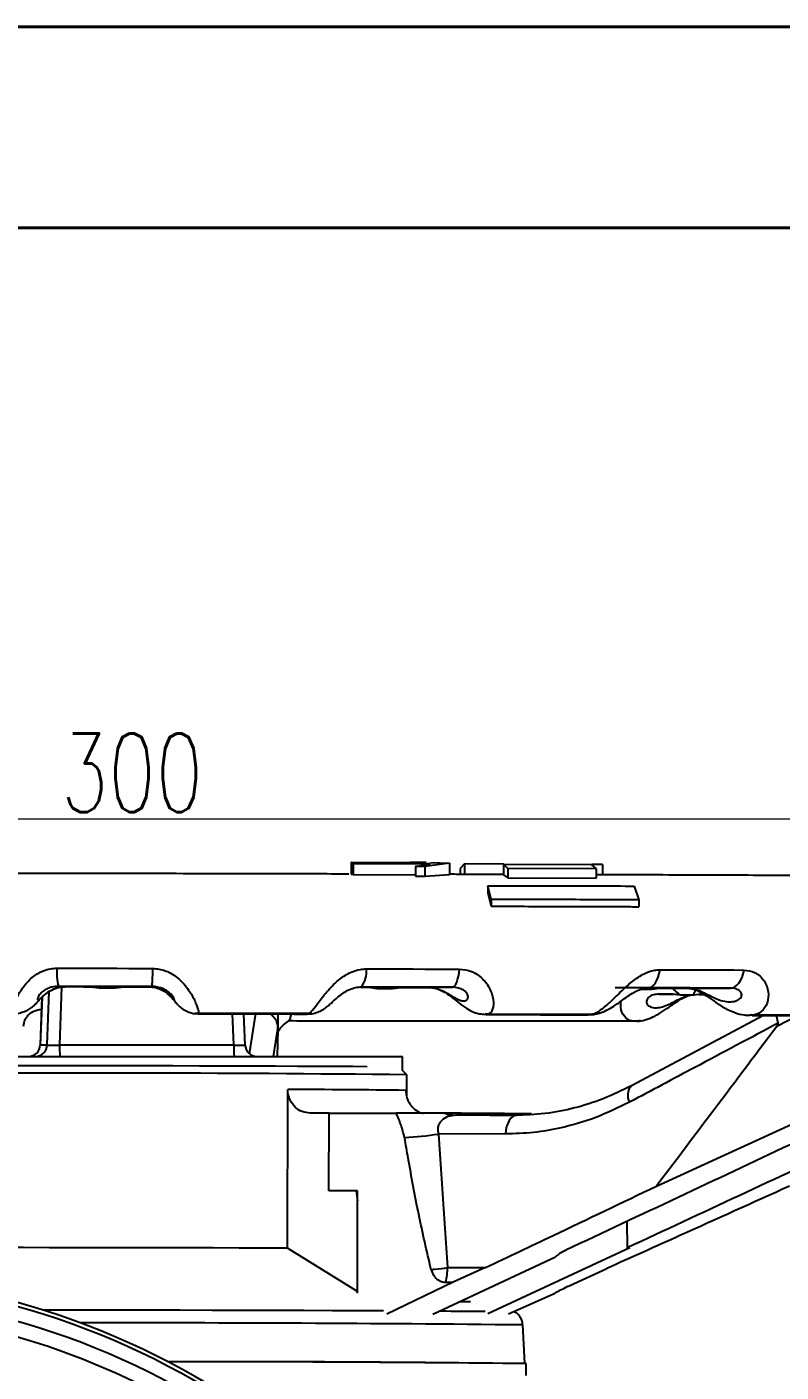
# Model space of a CAD drawing. Header units: millimetres. Extents: x 2271 to 4415, y 823 to 2339.
# Drawn here: x 2924.5 to 3020.3, y 2168.2 to 2339.1 of the extents above; entities that cross this region are included whole.
import ezdxf

# ---------------------------------------------------------------- set-up
doc = ezdxf.new("R2010")
doc.units = ezdxf.units.MM
for name, color, linetype, lineweight in [('AM_BOR', 7, 'Continuous', 50), ('标注', 3, 'Continuous', 13), ('粗实线', 7, 'Continuous', 40)]:
    doc.layers.add(name, color=color, linetype=linetype, lineweight=lineweight)
doc.styles.add('SLDTEXTSTYLE1', font='txt.shx', dxfattribs={"width": 0.7, "bigfont": 'gbcbig.shx'})
doc.dimstyles.new('SLDDIMSTYLE12$0', dxfattribs={"dimtxt": 12, "dimasz": 10, "dimexe": 0, "dimexo": 0.0625, "dimgap": 0.875, "dimtad": 1, "dimdec": 1, "dimlfac": 1.8, "dimrnd": 1e-09, "dimzin": 12, "dimdsep": 46, "dimtxsty": 'SLDTEXTSTYLE1', "dimcen": 0.09, "dimdle": 8.16, "dimclrd": 3, "dimclre": 3, "dimadec": 0, "dimazin": 3, "dimtfac": 1, "dimtdec": 1, "dimtofl": 0, "dimtmove": 0, "dimatfit": 3, "dimfxl": 0, "dimfrac": 2, "dimtolj": 1, "dimlwd": 5, "dimlwe": 5, "dimarcsym": 0})

# ---------------------------------------------------------------- blocks, each defined once
blk = doc.blocks.new('rA3')
at = {"layer": '粗实线'}
for p, q in [((753.384, 421.26), (333.384, 421.26)), ((748.384, 416.26), (358.384, 416.26))]:
    blk.add_line(p, q, dxfattribs=at)
blk = doc.blocks.new('*D176')
at = {"layer": 'Defpoints', "color": 0, "transparency": 16777216}
for p in [(3089.39, 2238.49), (2786.32, 2221.03), (3089.39, 2221.03)]:
    blk.add_point(p, dxfattribs=at)
at = {"layer": '标注', "color": 3, "lineweight": 5, "transparency": 16777216}
blk.add_line((2786.32, 2221.1), (2786.32, 2238.49), dxfattribs=at)
at = {"layer": '标注', "color": 3, "linetype": 'Continuous', "lineweight": 5, "transparency": 16777216}
for p, q in [((2796.32, 2238.49), (3079.39, 2238.49)), ((3089.39, 2221.1), (3089.39, 2238.49))]:
    blk.add_line(p, q, dxfattribs=at)
at = {"layer": '标注', "color": 3, "transparency": 16777216}
for points in [[(2796.32, 2240.15), (2796.32, 2236.82), (2786.32, 2238.49)], [(3079.39, 2240.15), (3079.39, 2236.82), (3089.39, 2238.49)]]:
    blk.add_solid(points, dxfattribs=at)
at = {"layer": '标注', "color": 0, "transparency": 16777216, "insert": (2937.85, 2244.36), "char_height": 10, "attachment_point": 5, "style": 'SLDTEXTSTYLE1'}
blk.add_mtext('\\A1;300', dxfattribs=at)
blk = doc.blocks.new('*D177')
at = {"layer": 'Defpoints', "color": 0, "transparency": 16777216}
for p in [(3088.82, 2230.96), (3000.4, 1993.75), (3100.82, 1993.75)]:
    blk.add_point(p, dxfattribs=at)
at = {"layer": '标注', "color": 3, "lineweight": 5, "transparency": 16777216}
blk.add_line((3088.88, 2230.96), (3100.82, 2230.96), dxfattribs=at)
at = {"layer": '标注', "color": 3, "linetype": 'Continuous', "lineweight": 5, "transparency": 16777216}
for p, q in [((3100.82, 2220.96), (3100.82, 2003.75)), ((3000.47, 1993.75), (3100.82, 1993.75))]:
    blk.add_line(p, q, dxfattribs=at)
at = {"layer": '标注', "color": 3, "transparency": 16777216}
for points in [[(3099.15, 2220.96), (3102.48, 2220.96), (3100.82, 2230.96)], [(3099.15, 2003.75), (3102.48, 2003.75), (3100.82, 1993.75)]]:
    blk.add_solid(points, dxfattribs=at)
at = {"layer": '标注', "color": 0, "transparency": 16777216, "insert": (3094.94, 2112.35), "char_height": 10, "attachment_point": 5, "rotation": 90, "style": 'SLDTEXTSTYLE1'}
blk.add_mtext('\\A1;235', dxfattribs=at)

msp = doc.modelspace()

# ---------------------------------------------------------------- linework, layer by layer
at = {"color": 7, "linetype": 'Continuous', "lineweight": 25}
for p, q in [((2965.709, 2232.987), (2965.706, 2231.481)), ((2965.709, 2232.987), (2975.243, 2232.963)), ((2965.951, 2232.79), (2965.709, 2232.987)), ((2965.951, 2232.79), (2965.949, 2231.427)), ((2975.757, 2232.767), (2965.951, 2232.79)), ((2975.234, 2232.965), (2973.228, 2233.013)), ((2973.228, 2233.013), (2974.385, 2233.01)), ((2973.879, 2232.454), (2973.877, 2231.204)), ((2973.879, 2232.454), (2975.757, 2232.767)), ((2975.06, 2232.452), (2973.879, 2232.454)), ((2975.06, 2232.452), (2975.058, 2231.201)), ((2978.175, 2232.87), (2975.06, 2232.452)), ((2975.243, 2232.963), (2975.234, 2232.965)), ((2975.81, 2232.957), (2978.175, 2232.87)), ((2978.175, 2232.87), (2978.173, 2231.44)), ((2980.111, 2232.771), (2979.539, 2232.21)), ((2980.111, 2232.771), (2980.109, 2231.445)), ((2985.063, 2232.754), (2980.111, 2232.771)), ((2985.049, 2232.728), (2985.047, 2231.366)), ((2985.619, 2232.183), (2985.049, 2232.728)), ((2985.049, 2232.728), (2996.193, 2232.697)), ((2996.193, 2232.697), (2996.826, 2232.156)), ((2997.638, 2232.71), (2996.276, 2232.715)), ((2997.638, 2232.71), (2997.636, 2231.391)), ((2965.706, 2231.481), (2965.949, 2231.427)), ((2965.949, 2231.427), (2973.877, 2231.406)), ((2973.877, 2231.204), (2975.058, 2231.201)), ((2975.058, 2231.201), (2978.173, 2231.44)), ((2979.539, 2232.21), (2979.537, 2231.447)), ((2985.047, 2231.366), (2985.617, 2230.987)), ((2985.619, 2232.183), (2985.617, 2230.987)), ((2985.617, 2230.987), (2996.824, 2230.952)), ((2996.826, 2232.156), (2985.619, 2232.183)), ((2996.826, 2232.156), (2996.824, 2230.952)), ((2983.06, 2229.992), (2983.058, 2229.067)), ((2983.058, 2229.067), (2983.498, 2227.396)), ((2983.5, 2228.237), (2983.06, 2229.992)), ((3001.648, 2229.964), (3002.247, 2228.226)), ((2983.5, 2228.237), (2983.498, 2227.396)), ((3002.247, 2228.226), (3002.245, 2227.337)), ((2928.502, 2217.217), (2929.381, 2217.184)), ((2928.891, 2217.137), (2928.644, 2209.763)), ((2932.601, 2217.172), (2933.703, 2217.038)), ((2933.703, 2217.038), (2935.753, 2217.034)), ((2935.753, 2217.034), (2936.856, 2217.164)), ((2939.992, 2217.164), (2940.419, 2217.195)), ((2966.904, 2217.099), (2967.896, 2217.095)), ((2967.896, 2217.095), (2968.971, 2216.96)), ((2968.971, 2216.96), (2970.962, 2216.954)), ((2970.962, 2216.954), (2972.036, 2217.084)), ((2975.557, 2217.081), (2978.551, 2217.105)), ((3003.451, 2217.028), (2999.24, 2217.008)), ((3003.912, 2216.851), (3004.882, 2216.981)), ((3008.549, 2216.974), (3013.906, 2216.991)), ((2926.42, 2215.83), (2926.2, 2209.761)), ((2926.421, 2215.831), (2926.201, 2209.763)), ((2927.086, 2209.763), (2927.313, 2216.542)), ((3002.506, 2216.856), (3003.912, 2216.851)), ((3004.773, 2216.23), (3006.686, 2216.215)), ((3007.48, 2216.104), (3006.529, 2216.237)), ((3009.229, 2216.104), (3007.48, 2216.104)), ((3010.174, 2216.237), (3009.229, 2216.104)), ((3009.877, 2216.194), (3010.564, 2216.194)), ((2945.904, 2213.807), (2946.318, 2213.777)), ((2946.318, 2213.785), (2945.904, 2213.807)), ((2946.318, 2213.777), (2946.272, 2213.769)), ((2960.284, 2213.754), (2946.318, 2213.785)), ((2950.784, 2209.763), (2950.64, 2213.719)), ((2952.223, 2209.761), (2952.08, 2213.716)), ((2952.799, 2208.652), (2953.574, 2213.769)), ((2956.394, 2213.706), (2956.374, 2211.691)), ((2960.107, 2213.738), (2960.268, 2213.745)), ((2960.268, 2213.745), (2960.693, 2213.774)), ((2960.693, 2213.774), (2960.284, 2213.754)), ((2982.73, 2213.716), (2983.124, 2213.683)), ((2983.147, 2213.692), (2982.73, 2213.716)), ((2983.124, 2213.683), (2982.839, 2213.677)), ((2983.124, 2213.683), (2996.197, 2213.641)), ((2996.237, 2213.65), (2983.147, 2213.692)), ((2995.817, 2213.636), (2996.197, 2213.641)), ((2996.197, 2213.641), (2996.628, 2213.673)), ((2996.628, 2213.673), (2996.237, 2213.65)), ((3018.085, 2213.516), (3001.297, 2204.584)), ((3016.817, 2213.563), (3016.331, 2213.56)), ((3016.462, 2213.601), (3016.817, 2213.563)), ((3016.867, 2213.573), (3016.462, 2213.601)), ((3022.494, 2213.507), (3019.772, 2212.12)), ((2956.366, 2212.109), (2955.8, 2208.315)), ((3001.864, 2212.781), (3002.454, 2212.848)), ((2956.374, 2211.691), (2956.3, 2208.315)), ((3004.495, 2191.843), (3045.809, 2210.771)), ((2926.201, 2209.763), (2927.086, 2209.763)), ((2928.644, 2209.763), (2950.784, 2209.763)), ((2906.211, 2208.315), (2940.533, 2208.315)), ((2940.533, 2208.315), (2972.211, 2208.315)), ((2972.211, 2206.528), (2972.211, 2208.315)), ((2972.754, 2205.984), (2972.204, 2206.535)), ((2972.749, 2203.252), (2972.754, 2205.984)), ((2957.6, 2183.938), (2957.638, 2204.103)), ((2962.888, 2201.102), (2960.484, 2201.102)), ((2962.869, 2191.221), (2962.888, 2201.103)), ((2962.888, 2201.103), (2971.422, 2201.105)), ((2978.484, 2200.816), (2978.375, 2200.904)), ((2978.967, 2200.86), (2978.489, 2200.771)), ((2983.336, 2200.862), (2978.957, 2200.86)), ((2983.349, 2200.862), (2986.792, 2200.863)), ((2985.308, 2198.455), (2976.797, 2198.452)), ((2966.507, 2191.222), (2962.869, 2191.221)), ((2966.346, 2191.22), (2966.505, 2189.971)), ((2966.483, 2178.23), (2966.507, 2191.222)), ((3000.731, 2187.334), (3000.763, 2183.978)), ((2966.483, 2178.435), (2957.6, 2183.938)), ((2976.069, 2175.566), (2991.673, 2182.859)), ((3001.099, 2183.979), (2983.055, 2175.587)), ((3000.763, 2183.978), (3001.099, 2183.979)), ((2977.951, 2181.476), (2982.782, 2181.477)), ((2982.782, 2181.477), (2978.66, 2179.618)), ((2993.373, 2179.166), (2998.184, 2181.367)), ((2978.66, 2179.618), (2970.212, 2175.559)), ((2977.725, 2179.612), (2978.66, 2179.618)), ((2985.677, 2175.606), (2991.386, 2178.143)), ((2986.508, 2175.82), (2986.356, 2175.908)), ((2987.75, 2169.288), (2987.503, 2174.19)), ((2987.928, 2167.78), (2987.931, 2169.274))]:
    msp.add_line(p, q, dxfattribs=at)
at = {"color": 7, "linetype": 'Continuous', "lineweight": 25, "flags": 128}
for points in [[(2928.297, 2219.52), (2929.818, 2219.518), (2931.34, 2219.515), (2932.863, 2219.512), (2934.387, 2219.51), (2935.91, 2219.507), (2937.434, 2219.504), (2938.958, 2219.501), (2940.482, 2219.498)], [(2967.631, 2219.438), (2969.124, 2219.434), (2970.613, 2219.43), (2972.099, 2219.426), (2973.581, 2219.423), (2975.06, 2219.419), (2976.535, 2219.415), (2978.006, 2219.411), (2979.473, 2219.407)], [(2978.551, 2217.105), (2978.699, 2217.147), (2978.843, 2217.269), (2978.981, 2217.468), (2979.109, 2217.739), (2979.225, 2218.077), (2979.326, 2218.474), (2979.409, 2218.92), (2979.473, 2219.407)], [(3003.451, 2217.028), (3003.689, 2217.07), (3003.921, 2217.191), (3004.143, 2217.39), (3004.35, 2217.661), (3004.536, 2217.999), (3004.698, 2218.395), (3004.831, 2218.842), (3004.934, 2219.328)], [(3004.934, 2219.328), (3006.295, 2219.323), (3007.65, 2219.318), (3008.998, 2219.313), (3010.338, 2219.309), (3011.671, 2219.304), (3012.997, 2219.299), (3014.315, 2219.294), (3015.625, 2219.289)], [(3013.906, 2216.991), (3014.182, 2217.032), (3014.452, 2217.153), (3014.709, 2217.352), (3014.948, 2217.623), (3015.164, 2217.96), (3015.351, 2218.357), (3015.506, 2218.803), (3015.625, 2219.289)], [(2940.419, 2217.195), (2938.929, 2217.198), (2937.438, 2217.201), (2935.948, 2217.203), (2934.458, 2217.206), (2932.968, 2217.209), (2931.479, 2217.211), (2929.99, 2217.214), (2928.502, 2217.217)], [(2936.856, 2217.164), (2936.324, 2217.165), (2935.792, 2217.166), (2935.26, 2217.167), (2934.728, 2217.168), (2934.196, 2217.169), (2933.665, 2217.17), (2933.133, 2217.171), (2932.601, 2217.172)], [(2978.551, 2217.105), (2977.116, 2217.109), (2975.678, 2217.113), (2974.235, 2217.117), (2972.789, 2217.121), (2971.339, 2217.125), (2969.886, 2217.129), (2968.43, 2217.132), (2966.97, 2217.136)], [(2972.036, 2217.084), (2971.52, 2217.086), (2971.004, 2217.087), (2970.487, 2217.089), (2969.97, 2217.09), (2969.452, 2217.091), (2968.934, 2217.093), (2968.415, 2217.094), (2967.896, 2217.095)], [(3004.882, 2216.981), (3004.418, 2216.982), (3003.953, 2216.984), (3003.487, 2216.986), (3003.034, 2216.987)], [(3013.906, 2216.991), (3012.625, 2216.995), (3011.336, 2217), (3010.04, 2217.005), (3008.736, 2217.01), (3007.425, 2217.014), (3006.107, 2217.019), (3004.783, 2217.024), (3003.451, 2217.028)], [(2922.621, 2207.173), (2925.824, 2207.172), (2929.154, 2207.169), (2932.576, 2207.165), (2936.054, 2207.159), (2939.55, 2207.153), (2943.027, 2207.145), (2946.449, 2207.136), (2949.779, 2207.127), (2952.982, 2207.116), (2956.025, 2207.105), (2958.874, 2207.094), (2961.5, 2207.081), (2963.874, 2207.069), (2965.973, 2207.056), (2967.734, 2207.044)], [(2986.792, 2200.863), (2986.514, 2200.819), (2986.245, 2200.685), (2985.996, 2200.466), (2985.775, 2200.17), (2985.589, 2199.807), (2985.447, 2199.39), (2985.352, 2198.934), (2985.308, 2198.455)], [(2976.797, 2198.452), (2977.443, 2188.945), (2977.951, 2181.476)], [(2957.6, 2183.938), (2954.61, 2183.95), (2951.449, 2183.96), (2948.149, 2183.971), (2944.744, 2183.98), (2941.269, 2183.988), (2937.758, 2183.995), (2934.247, 2184.001), (2930.772, 2184.006), (2927.367, 2184.01), (2924.068, 2184.012), (2920.907, 2184.013), (2917.916, 2184.013)], [(2969.792, 2175.967), (2966.741, 2175.98), (2963.311, 2175.994), (2959.698, 2176.007), (2955.926, 2176.019), (2952.023, 2176.031), (2948.017, 2176.042), (2943.937, 2176.052), (2939.813, 2176.061), (2935.674, 2176.068), (2931.549, 2176.075), (2927.469, 2176.08), (2926.519, 2176.082)], [(2980.875, 2177.115), (2979.905, 2177.124), (2979.566, 2177.127)]]:
    msp.add_lwpolyline(points, dxfattribs=at)
at = {"color": 7, "linetype": 'Continuous', "lineweight": 25}
msp.add_circle((2896.843, 2081.787), 94.663, dxfattribs=at)
for centre, radius, start, end in [((2936.266, 2219.07), 7.982, 176.76355, 193.42354), ((2912.628, 2219.109), 27.856, 356.06086, 0.80138), ((2964.582, 2219.068), 3.072, 321.03143, 6.91894), ((2924.703, 2209.814), 1.499, 270.02192, 358.02403), ((2925.588, 2209.814), 1.499, 270.02192, 358.02403), ((2937.616, 2209.41), 8.979, 177.74692, 187.00238), ((2959.756, 2209.41), 8.979, 177.74692, 187.00238), ((2953.72, 2209.814), 1.499, 181.97597, 269.97808), ((2929.531, -2194.71), 4400.906, 89.437263, 90.347418), ((2956.765, 1061.931), 1142.172, 89.203715, 89.956193), ((3002.68, 2203.357), 1.849, 138.45613, 207.97474), ((2978.97, 2204.935), 4.075, 250.60969, 269.96181), ((2966.669, -129.402), 2330.519, 89.460601, 89.73084), ((2969.365, 2247.948), 50.051, 273.57015, 278.53937), ((2966.907, 2181.867), 11.051, 348.22878, 357.97233), ((2896.84, 2081.781), 98.358, 9.97103, 80.17554), ((2896.822, 2081.749), 98.897, 9.98805, 80.15852), ((2896.843, 2081.786), 96.56, 9.97103, 80.17554), ((2966.32, 353.746), 1822.214, 89.484548, 89.665459), ((2936.45, -2768.445), 4942.899, 89.408205, 90.060005), ((2947.217, -1195.031), 3364.551, 89.306666, 90.082028), ((2944.944, -1604.041), 3773.558, 89.350019, 90.038598), ((2897.103, 2082.263), 86.736, 352.83814, 187.30792), ((2897.105, 2082.266), 86.27, 352.83813, 187.30793)]:
    msp.add_arc(centre, radius, start, end, dxfattribs=at)
for centre, major_axis, ratio, start_param, end_param in [((2928.587, 2209.815), (1.503, 0.05), 0.0360849, 3.1792312, 4.7488095), ((2950.72, 2209.815), (1.503, -0.055), 0.033278, 4.7560801, 6.3256584)]:
    msp.add_ellipse(centre, major_axis=major_axis, ratio=ratio, start_param=start_param, end_param=end_param, dxfattribs=at)
for points, knots in [([(2934.595, 2231.551), (2933.418, 2231.553), (2930.003, 2231.559), (2924.361, 2231.568), (2917.691, 2231.578), (2911.277, 2231.587), (2907.124, 2231.592), (2905.155, 2231.594)], [0, 0, 0, 0, 0.118831, 0.3446699, 0.5705243, 0.7963793, 1, 1, 1, 1]), ([(2965.409, 2231.484), (2963.939, 2231.488), (2960.272, 2231.497), (2954.346, 2231.511), (2947.658, 2231.525), (2941.068, 2231.539), (2936.712, 2231.547), (2934.595, 2231.551)], [0, 0, 0, 0, 0.1450701, 0.3617448, 0.5784187, 0.795092, 1, 1, 1, 1]), ([(2985.047, 2231.431), (2983.564, 2231.435), (2981.295, 2231.442), (2978.976, 2231.448), (2978.173, 2231.451)], [0, 0, 0, 0, 0.6536508, 1, 1, 1, 1]), ([(3088.817, 2218.726), (3088.971, 2219.168), (3089.298, 2220.111), (3089.47, 2221.676), (3089.373, 2223.301), (3088.981, 2224.848), (3088.371, 2226.214), (3087.598, 2227.39), (3086.712, 2228.37), (3085.765, 2229.156), (3084.811, 2229.754), (3083.914, 2230.176), (3083.135, 2230.449), (3082.506, 2230.613), (3082.023, 2230.708), (3081.649, 2230.764), (3081.338, 2230.799), (3081.052, 2230.824), (3080.738, 2230.844), (3080.275, 2230.865), (3079.558, 2230.886), (3078.424, 2230.911), (3077.003, 2230.935), (3075.256, 2230.96), (3073.225, 2230.984), (3070.904, 2231.009), (3068.295, 2231.033), (3065.402, 2231.058), (3062.228, 2231.083), (3058.781, 2231.107), (3055.068, 2231.132), (3051.097, 2231.156), (3046.876, 2231.181), (3042.414, 2231.205), (3037.722, 2231.229), (3032.809, 2231.253), (3027.686, 2231.276), (3022.365, 2231.299), (3016.856, 2231.321), (3011.175, 2231.343), (3005.324, 2231.365), (3000.536, 2231.382), (2997.656, 2231.391), (2996.825, 2231.394)], [0, 0, 0, 0, 0.0079196, 0.0168724, 0.0264298, 0.0353607, 0.0437515, 0.0516648, 0.0591206, 0.0661069, 0.072571, 0.0783858, 0.083384, 0.087719, 0.0919955, 0.096824, 0.1029102, 0.111382, 0.1241644, 0.1458179, 0.1859723, 0.2234477, 0.263159, 0.3018342, 0.3401259, 0.3782445, 0.4162719, 0.4542465, 0.4921881, 0.5301082, 0.5680135, 0.6059082, 0.6437954, 0.6816768, 0.7195538, 0.7574275, 0.7952986, 0.8331675, 0.8710346, 0.9089005, 0.9467651, 0.9846289, 1, 1, 1, 1]), ([(2983.06, 2229.992), (2986.213, 2229.987), (2992.532, 2229.977), (2998.605, 2229.969), (3001.648, 2229.964)], [0, 0, 0, 0, 0.4988697, 1, 1, 1, 1]), ([(2983.498, 2227.396), (2986.31, 2227.388), (2991.944, 2227.371), (2998.142, 2227.351), (3001.542, 2227.34), (3002.245, 2227.337)], [0, 0, 0, 0, 0.4414631, 0.8844877, 1, 1, 1, 1]), ([(3002.247, 2228.226), (2999.192, 2228.227), (2993.067, 2228.23), (2986.693, 2228.235), (2983.5, 2228.237)], [0, 0, 0, 0, 0.4988716, 1, 1, 1, 1]), ([(2922.789, 2213.828), (2922.778, 2213.862), (2922.732, 2214.009), (2922.806, 2214.646), (2923.277, 2215.972), (2924.182, 2217.423), (2925.239, 2218.444), (2926.333, 2219.119), (2927.304, 2219.471), (2928.045, 2219.508), (2928.297, 2219.52)], [0, 0, 0, 0, 0.0583818, 0.2513124, 0.4459339, 0.6213853, 0.7572406, 0.8241965, 0.9402186, 1, 1, 1, 1]), ([(2940.482, 2219.498), (2941.028, 2219.44), (2941.774, 2219.361), (2943.069, 2218.773), (2943.877, 2218.14), (2944.834, 2217.103), (2945.61, 2215.93), (2946.163, 2214.604), (2946.317, 2213.966), (2946.318, 2213.819), (2946.318, 2213.785)], [0, 0, 0, 0, 0.1284602, 0.1757059, 0.3417905, 0.3781882, 0.5537653, 0.7485262, 0.941595, 1, 1, 1, 1]), ([(2960.284, 2213.754), (2960.338, 2213.788), (2960.565, 2213.934), (2961.106, 2214.571), (2962.071, 2215.895), (2963.293, 2217.345), (2964.494, 2218.365), (2965.659, 2219.038), (2966.65, 2219.389), (2967.382, 2219.426), (2967.631, 2219.438)], [0, 0, 0, 0, 0.0586686, 0.2515405, 0.4461027, 0.6215007, 0.7573146, 0.82425, 0.9402369, 1, 1, 1, 1]), ([(2979.473, 2219.407), (2979.992, 2219.348), (2980.701, 2219.268), (2981.876, 2218.68), (2982.565, 2218.046), (2983.296, 2217.009), (2983.773, 2215.836), (2983.805, 2214.511), (2983.485, 2213.872), (2983.212, 2213.726), (2983.147, 2213.692)], [0, 0, 0, 0, 0.128291, 0.1754745, 0.3413402, 0.37769, 0.5530357, 0.7475399, 0.9403543, 1, 1, 1, 1]), ([(2996.237, 2213.65), (2996.354, 2213.685), (2996.843, 2213.829), (2997.818, 2214.467), (2999.211, 2215.79), (3000.668, 2217.238), (3001.932, 2218.257), (3003.086, 2218.929), (3004.032, 2219.28), (3004.705, 2219.316), (3004.934, 2219.328)], [0, 0, 0, 0, 0.0604604, 0.2529652, 0.4471572, 0.6222214, 0.7577767, 0.8245847, 0.9403506, 1, 1, 1, 1]), ([(3015.625, 2219.289), (3016.081, 2219.231), (3016.705, 2219.15), (3017.681, 2218.561), (3018.203, 2217.928), (3018.658, 2216.89), (3018.804, 2215.718), (3018.311, 2214.394), (3017.534, 2213.752), (3016.998, 2213.608), (3016.867, 2213.573)], [0, 0, 0, 0, 0.1279255, 0.1749745, 0.3403676, 0.376614, 0.5514599, 0.7454096, 0.9376744, 1, 1, 1, 1]), ([(2928.502, 2217.217), (2928.226, 2217.199), (2927.869, 2217.177), (2927.302, 2217.016), (2926.911, 2216.84), (2926.431, 2216.522), (2926.045, 2216.124), (2925.844, 2215.736), (2925.819, 2215.501), (2925.928, 2215.459), (2926.153, 2215.62), (2926.503, 2215.949), (2927.005, 2216.378), (2927.693, 2216.809), (2928.515, 2217.126), (2929.102, 2217.165), (2929.381, 2217.184)], [0, 0, 0, 0, 0.0591789, 0.0764013, 0.131686, 0.1593115, 0.2338143, 0.3262958, 0.4271986, 0.5353949, 0.6422062, 0.7354347, 0.8101881, 0.8743348, 0.940313, 1, 1, 1, 1]), ([(2927.778, 2216.799), (2927.923, 2216.868), (2928.304, 2217.049), (2928.875, 2217.186), (2929.264, 2217.163), (2929.382, 2217.156)], [0, 0, 0, 0, 0.2997029, 0.7866902, 1, 1, 1, 1]), ([(2929.381, 2217.184), (2929.384, 2217.184), (2929.996, 2217.181), (2930.996, 2217.176), (2932.193, 2217.173), (2932.601, 2217.172)], [0, 0, 0, 0, 0.0030374, 0.6601184, 1, 1, 1, 1]), ([(2936.856, 2217.164), (2937.259, 2217.164), (2938.44, 2217.163), (2939.403, 2217.164), (2939.99, 2217.164), (2939.992, 2217.164)], [0, 0, 0, 0, 0.33982262, 0.99696233, 1, 1, 1, 1]), ([(2939.984, 2217.157), (2940.284, 2217.138), (2940.862, 2217.102), (2941.647, 2216.789), (2942.314, 2216.363), (2942.817, 2215.888), (2943.111, 2215.534), (2943.338, 2215.249), (2943.526, 2215.018), (2943.849, 2214.677), (2944.33, 2214.287), (2945.014, 2213.939), (2945.693, 2213.736), (2946.13, 2213.752), (2946.273, 2213.758)], [0, 0, 0, 0, 0.0930102, 0.1795909, 0.2664312, 0.3784238, 0.5097513, 0.5962326, 0.6642583, 0.7125716, 0.7820943, 0.8634337, 0.955366, 1, 1, 1, 1]), ([(2939.992, 2217.164), (2940.271, 2217.145), (2940.853, 2217.105), (2941.391, 2216.892), (2941.876, 2216.648), (2942.328, 2216.35), (2942.788, 2215.92), (2943.082, 2215.589), (2943.242, 2215.428), (2943.284, 2215.47), (2943.198, 2215.705), (2942.943, 2216.093), (2942.463, 2216.558), (2941.905, 2216.872), (2941.457, 2217.05), (2941.222, 2217.084), (2941.099, 2217.101)], [0, 0, 0, 0, 0.0628094, 0.1313685, 0.1322552, 0.1997573, 0.2784209, 0.3765284, 0.4889334, 0.602799, 0.7089907, 0.8063204, 0.8847292, 0.9463712, 0.9719419, 1, 1, 1, 1]), ([(2941.099, 2217.101), (2940.941, 2217.139), (2940.719, 2217.192), (2940.487, 2217.194), (2940.419, 2217.195)], [0, 0, 0, 0, 0.7074896, 1, 1, 1, 1]), ([(2960.112, 2213.715), (2960.175, 2213.71), (2960.507, 2213.681), (2961.084, 2213.811), (2961.782, 2214.062), (2962.378, 2214.419), (2962.868, 2214.804), (2963.374, 2215.265), (2963.91, 2215.778), (2964.603, 2216.337), (2965.324, 2216.767), (2966.083, 2217.042), (2966.649, 2217.157), (2966.925, 2217.128), (2966.962, 2217.124)], [0, 0, 0, 0, 0.0206795, 0.1103118, 0.1951892, 0.2803203, 0.37057, 0.4691632, 0.6207089, 0.7274947, 0.8178604, 0.8986542, 0.9862916, 1, 1, 1, 1]), ([(2972.036, 2217.084), (2972.457, 2217.084), (2973.694, 2217.081), (2974.84, 2217.081), (2975.554, 2217.081), (2975.557, 2217.081)], [0, 0, 0, 0, 0.33934578, 0.99696013, 1, 1, 1, 1]), ([(2975.557, 2217.081), (2975.83, 2217.061), (2976.4, 2217.021), (2976.965, 2216.807), (2977.503, 2216.563), (2978.04, 2216.264), (2978.717, 2215.834), (2979.314, 2215.502), (2979.836, 2215.34), (2980.259, 2215.38), (2980.535, 2215.614), (2980.593, 2216.003), (2980.346, 2216.465), (2979.911, 2216.786), (2979.391, 2217.006), (2978.958, 2217.097), (2978.616, 2217.104), (2978.551, 2217.105)], [0, 0, 0, 0, 0.0596881, 0.1248402, 0.1256828, 0.1898305, 0.2645849, 0.3578169, 0.4646359, 0.5728428, 0.6737571, 0.7662498, 0.840762, 0.8993405, 0.9236404, 0.9854634, 1, 1, 1, 1]), ([(2975.598, 2217.055), (2975.761, 2217.055), (2976.158, 2217.056), (2976.853, 2216.84), (2977.622, 2216.456), (2978.399, 2215.92), (2979.23, 2215.249), (2980.063, 2214.584), (2980.986, 2214.047), (2981.911, 2213.704), (2982.534, 2213.666), (2982.837, 2213.648)], [0, 0, 0, 0, 0.0619101, 0.1510559, 0.2386864, 0.335999, 0.4660705, 0.6427406, 0.7832141, 0.8948668, 1, 1, 1, 1]), ([(2996.742, 2213.713), (2996.901, 2213.74), (2997.402, 2213.825), (2998.192, 2214.177), (2999.162, 2214.737), (3000.079, 2215.409), (3000.993, 2216.07), (3001.787, 2216.558), (3002.497, 2216.873), (3003.056, 2217.017), (3003.319, 2217.014), (3003.435, 2217.013)], [0, 0, 0, 0, 0.0630071, 0.1992671, 0.3474644, 0.5290836, 0.6527665, 0.7579838, 0.8478288, 0.9324812, 1, 1, 1, 1]), ([(3004.882, 2216.981), (3005.293, 2216.98), (3006.502, 2216.976), (3007.754, 2216.975), (3008.546, 2216.974), (3008.549, 2216.974)], [0, 0, 0, 0, 0.3389039, 0.9969581, 1, 1, 1, 1]), ([(3006.447, 2216.977), (3006.719, 2216.766), (3007.08, 2216.487), (3007.401, 2216.179), (3007.48, 2216.104)], [0, 0, 0, 0, 0.7546319, 1, 1, 1, 1]), ([(3008.549, 2216.974), (3008.798, 2216.954), (3009.317, 2216.913), (3009.871, 2216.699), (3010.424, 2216.455), (3011.01, 2216.155), (3011.857, 2215.724), (3012.717, 2215.391), (3013.566, 2215.227), (3014.341, 2215.267), (3014.96, 2215.5), (3015.326, 2215.888), (3015.331, 2216.35), (3015.046, 2216.671), (3014.639, 2216.891), (3014.271, 2216.982), (3013.965, 2216.989), (3013.906, 2216.991)], [0, 0, 0, 0, 0.0596883, 0.1248406, 0.1256831, 0.189831, 0.2645857, 0.3578179, 0.4646369, 0.5728437, 0.6737578, 0.7662502, 0.8407621, 0.8993405, 0.9236405, 0.9854634, 1, 1, 1, 1]), ([(3008.626, 2216.961), (3008.751, 2216.953), (3009.014, 2216.936), (3009.588, 2216.738), (3010.291, 2216.37), (3011.115, 2215.83), (3012.087, 2215.14), (3013.19, 2214.42), (3014.383, 2213.865), (3015.448, 2213.554), (3016.093, 2213.555), (3016.332, 2213.555)], [0, 0, 0, 0, 0.0742354, 0.1562386, 0.2386719, 0.3331128, 0.4578086, 0.6166816, 0.7785183, 0.917899, 1, 1, 1, 1]), ([(2922.875, 2213.774), (2922.883, 2213.773), (2923.158, 2213.739), (2923.679, 2213.848), (2924.367, 2214.068), (2924.921, 2214.386), (2925.334, 2214.712), (2925.64, 2215.005), (2925.964, 2215.351), (2926.307, 2215.738), (2926.833, 2216.221), (2927.332, 2216.611), (2927.694, 2216.763), (2927.778, 2216.799)], [0, 0, 0, 0, 0.0030537, 0.1087852, 0.2046791, 0.2923967, 0.3693117, 0.4447578, 0.5418397, 0.7076295, 0.8426958, 0.9632761, 1, 1, 1, 1]), ([(3001.765, 2212.775), (3001.617, 2212.781), (3001.084, 2212.801), (3000.371, 2213.3), (2999.871, 2214.286), (2999.966, 2215.082), (2999.998, 2215.355)], [0, 0, 0, 0, 0.136464, 0.490488, 0.8258941, 1, 1, 1, 1]), ([(3002.067, 2212.807), (3002.142, 2212.807), (3002.566, 2212.808), (3003.323, 2213.024), (3004.322, 2213.436), (3005.308, 2214.036), (3006.24, 2214.699), (3007.131, 2215.324), (3007.907, 2215.778), (3008.484, 2216.035), (3008.738, 2216.088), (3008.811, 2216.104)], [0, 0, 0, 0, 0.0295699, 0.1675427, 0.3152548, 0.4769519, 0.6434489, 0.7660264, 0.8709121, 0.9627209, 1, 1, 1, 1]), ([(3004.773, 2216.23), (3004.539, 2216.211), (3004.05, 2216.172), (3003.672, 2215.959), (3003.383, 2215.714), (3003.185, 2215.414), (3003.234, 2214.98), (3003.583, 2214.641), (3004.156, 2214.47), (3004.857, 2214.502), (3005.627, 2214.727), (3006.435, 2215.107), (3007.275, 2215.566), (3007.952, 2215.876), (3008.434, 2216.053), (3008.654, 2216.086), (3008.77, 2216.104)], [0, 0, 0, 0, 0.0627693, 0.1312846, 0.1321694, 0.1996286, 0.2782425, 0.3762855, 0.4886131, 0.6023973, 0.7085113, 0.8057693, 0.8841199, 0.9457163, 0.9712703, 1, 1, 1, 1]), ([(3006.529, 2216.237), (3006.246, 2216.237), (3005.412, 2216.235), (3004.998, 2216.232), (3004.774, 2216.23), (3004.773, 2216.23)], [0, 0, 0, 0, 0.33895499, 0.99695831, 1, 1, 1, 1]), ([(3009.229, 2216.104), (3009.244, 2216.18), (3009.288, 2216.404), (3009.427, 2216.607), (3009.519, 2216.742)], [0, 0, 0, 0, 0.3379131, 1, 1, 1, 1]), ([(2924.054, 2212.167), (2924.111, 2212.454), (2924.198, 2212.895), (2924.549, 2213.411), (2925.004, 2213.862), (2925.629, 2214.215), (2926.16, 2214.288), (2926.365, 2214.316)], [0, 0, 0, 0, 0.26378762, 0.40598781, 0.55150775, 0.82666039, 1, 1, 1, 1]), ([(2946.272, 2213.728), (2948.016, 2213.724), (2951.992, 2213.716), (2956.608, 2213.706), (2959.46, 2213.699), (2960.107, 2213.697)], [0, 0, 0, 0, 0.37641, 0.8584938, 1, 1, 1, 1]), ([(2946.318, 2213.777), (2950.629, 2213.767), (2955.295, 2213.757), (2959.916, 2213.746), (2960.268, 2213.745)], [0, 0, 0, 0, 0.923903, 1, 1, 1, 1]), ([(2955.348, 2213.765), (2955.394, 2213.742), (2955.594, 2213.642), (2955.845, 2213.347), (2956.213, 2212.841), (2956.306, 2212.397), (2956.366, 2212.109)], [0, 0, 0, 0, 0.0730912, 0.3176588, 0.5566505, 1, 1, 1, 1]), ([(2957.752, 2212.814), (2957.825, 2212.841), (2957.932, 2212.879), (2958.058, 2213.507), (2958.098, 2213.702)], [0, 0, 0, 0, 0.6884229, 1, 1, 1, 1]), ([(2982.839, 2213.637), (2983.302, 2213.636), (2985.899, 2213.628), (2990.244, 2213.615), (2994.056, 2213.603), (2995.817, 2213.597)], [0, 0, 0, 0, 0.1044748, 0.58657618, 1, 1, 1, 1]), ([(2995.835, 2213.624), (2995.98, 2213.615), (2996.294, 2213.598), (2996.586, 2213.672), (2996.742, 2213.713)], [0, 0, 0, 0, 0.4645871, 1, 1, 1, 1]), ([(3016.662, 2213.522), (3017.772, 2213.517), (3020.304, 2213.507), (3022.713, 2213.497), (3024.067, 2213.491)], [0, 0, 0, 0, 0.4381564, 1, 1, 1, 1]), ([(3016.817, 2213.563), (3019.043, 2213.554), (3023.501, 2213.535), (3030.058, 2213.505), (3036.514, 2213.473), (3043.697, 2213.435), (3048.255, 2213.407), (3050.926, 2213.391)], [0, 0, 0, 0, 0.173261, 0.3470785, 0.5376909, 0.7290451, 1, 1, 1, 1]), ([(3051.071, 2213.402), (3048.429, 2213.418), (3043.123, 2213.45), (3034.169, 2213.496), (3025.394, 2213.537), (3019.437, 2213.562), (3016.867, 2213.573)], [0, 0, 0, 0, 0.26737362, 0.53681415, 0.80020865, 1, 1, 1, 1]), ([(3019.748, 2213.561), (3019.748, 2213.498), (3019.747, 2213.194), (3019.851, 2212.829), (3019.933, 2212.539)], [0, 0, 0, 0, 0.205222, 1, 1, 1, 1]), ([(2956.365, 2211.29), (2956.428, 2211.47), (2956.614, 2212.001), (2957.325, 2212.496), (2957.794, 2212.822)], [0, 0, 0, 0, 0.339579, 1, 1, 1, 1]), ([(2956.374, 2211.691), (2956.375, 2211.767), (2956.377, 2211.869), (2956.373, 2212.01), (2956.369, 2212.071), (2956.367, 2212.097), (2956.366, 2212.109)], [0, 0, 0, 0, 0.61962747, 0.82941185, 0.91750655, 1, 1, 1, 1]), ([(3001.765, 2212.775), (2997.547, 2212.777), (2989.741, 2212.78), (2977.772, 2212.79), (2967.305, 2212.801), (2960.562, 2212.81), (2957.752, 2212.814)], [0, 0, 0, 0, 0.3013033, 0.5575817, 0.8156395, 1, 1, 1, 1]), ([(3019.933, 2212.539), (3016.408, 2210.662), (3010.114, 2207.31), (3003.818, 2203.963), (3001.047, 2202.49)], [0, 0, 0, 0, 0.56, 1, 1, 1, 1]), ([(3002.454, 2212.848), (3002.249, 2212.815), (3002.012, 2212.777), (3001.795, 2212.775), (3001.765, 2212.775)], [0, 0, 0, 0, 0.86270338, 1, 1, 1, 1]), ([(3019.772, 2212.12), (3016.923, 2208.332), (3011.836, 2201.567), (3006.738, 2194.814), (3004.495, 2191.843)], [0, 0, 0, 0, 0.5599981, 1, 1, 1, 1]), ([(3019.772, 2212.12), (3019.826, 2212.197), (3019.9, 2212.299), (3019.941, 2212.44), (3019.943, 2212.501), (3019.936, 2212.526), (3019.933, 2212.539)], [0, 0, 0, 0, 0.6196275, 0.8294119, 0.9175065, 1, 1, 1, 1]), ([(3049.728, 2210.4), (3040.315, 2205.965), (3021.399, 2197.052), (3002.478, 2188.155), (2992.973, 2183.684)], [0, 0, 0, 0, 0.4976256, 1, 1, 1, 1]), ([(3057.38, 2210.403), (3048.003, 2206.021), (3029.134, 2197.204), (3010.259, 2188.404), (3000.763, 2183.978)], [0, 0, 0, 0, 0.496926, 1, 1, 1, 1]), ([(2960.484, 2201.102), (2960.14, 2201.141), (2959.453, 2201.218), (2958.548, 2201.818), (2957.909, 2202.683), (2957.659, 2203.508), (2957.643, 2203.978), (2957.638, 2204.103)], [0, 0, 0, 0, 0.2409734, 0.4822257, 0.713676, 0.9238009, 1, 1, 1, 1]), ([(2972.638, 2203.993), (2972.665, 2203.679), (2972.72, 2203.052), (2973.144, 2202.205), (2973.783, 2201.54), (2974.389, 2201.159), (2974.772, 2201.108), (2974.848, 2201.098)], [0, 0, 0, 0, 0.2243305, 0.4483104, 0.6816928, 0.936456, 1, 1, 1, 1]), ([(3001.297, 2204.584), (3000.112, 2204.003), (2997.749, 2202.846), (2994.063, 2201.693), (2990.314, 2200.95), (2987.794, 2200.866), (2986.529, 2200.823)], [0, 0, 0, 0, 0.2501392, 0.4990997, 0.7485078, 1, 1, 1, 1]), ([(3001.047, 2202.49), (2999.632, 2201.803), (2996.809, 2200.434), (2992.702, 2199.251), (2988.86, 2198.571), (2986.494, 2198.494), (2985.308, 2198.455)], [0, 0, 0, 0, 0.2800318, 0.5584059, 0.7786039, 1, 1, 1, 1]), ([(2972.481, 2197.994), (2972.344, 2198.526), (2972.065, 2199.601), (2971.638, 2200.6), (2971.422, 2201.105)], [0, 0, 0, 0, 0.4945129, 1, 1, 1, 1]), ([(2977.617, 2201.091), (2977.543, 2201.092), (2977.357, 2201.092), (2976.474, 2201.095), (2975.079, 2201.097), (2973.21, 2201.101), (2972.017, 2201.104), (2971.422, 2201.105)], [0, 0, 0, 0, 0.0455975, 0.1148628, 0.420114, 0.7104691, 1, 1, 1, 1]), ([(2978.489, 2200.771), (2978.33, 2200.751), (2977.859, 2200.69), (2977.296, 2200.312), (2976.893, 2199.824), (2976.71, 2199.396), (2976.663, 2198.922), (2976.751, 2198.612), (2976.797, 2198.452)], [0, 0, 0, 0, 0.1497055, 0.4428209, 0.582696, 0.718477, 0.8549652, 1, 1, 1, 1]), ([(2975.848, 2181.231), (2975.308, 2183.569), (2974.225, 2188.249), (2973.2, 2193.869), (2972.633, 2197.122), (2972.481, 2197.994)], [0, 0, 0, 0, 0.42207039, 0.84506909, 1, 1, 1, 1]), ([(2982.782, 2181.477), (2985.637, 2182.835), (2992.879, 2186.279), (3000.113, 2189.744), (3004.495, 2191.843)], [0, 0, 0, 0, 0.3942257, 1, 1, 1, 1]), ([(3021.38, 2191.83), (3016.739, 2189.729), (3009.01, 2186.231), (3001.275, 2182.756), (2998.184, 2181.367)], [0, 0, 0, 0, 0.60041569, 1, 1, 1, 1]), ([(2992.973, 2183.684), (2992.68, 2183.537), (2992.095, 2183.244), (2991.813, 2182.987), (2991.673, 2182.859)], [0, 0, 0, 0, 0.5007867, 1, 1, 1, 1]), ([(2975.848, 2181.231), (2976.001, 2181.246), (2976.744, 2181.318), (2977.443, 2181.404), (2977.951, 2181.476), (2977.951, 2181.476)], [0, 0, 0, 0, 0.205396, 0.9999773, 1, 1, 1, 1]), ([(2975.848, 2181.231), (2975.932, 2180.992), (2976.1, 2180.514), (2976.585, 2179.985), (2977.144, 2179.664), (2977.542, 2179.629), (2977.725, 2179.612)], [0, 0, 0, 0, 0.2579529, 0.5155625, 0.7761847, 1, 1, 1, 1]), ([(2991.386, 2178.143), (2991.503, 2178.211), (2991.996, 2178.497), (2992.777, 2178.876), (2993.373, 2179.166)], [0, 0, 0, 0, 0.2371992, 1, 1, 1, 1]), ([(2987.47, 2174.193), (2987.473, 2174.294), (2987.482, 2174.614), (2987.267, 2175.086), (2986.934, 2175.517), (2986.616, 2175.771), (2986.429, 2175.858), (2986.368, 2175.886)], [0, 0, 0, 0, 0.13915302, 0.44312319, 0.69055485, 0.90049693, 1, 1, 1, 1])]:
    msp.add_open_spline(points, degree=3, knots=knots, dxfattribs=at)

# ---------------------------------------------------------------- block references
at = {"layer": 'AM_BOR', "xscale": 5.104687500000001, "yscale": 5.104687500000001, "zscale": 5.104687500000001}
msp.add_blockref('rA3', (569.094, 188.726), dxfattribs=at)

# ---------------------------------------------------------------- dimensions: what is measured, and where the dimension line sits
at = {"layer": '标注'}
dim = msp.add_linear_dim(base=(3089.386, 2238.487), p1=(2786.322, 2221.034), p2=(3089.386, 2221.034), text='300', dimstyle='SLDDIMSTYLE12$0', override={"dimtxt": 10, "dimtdec": 3, "dimtzin": 0}, dxfattribs=at)
dim.commit()
dim.dimension.update_dxf_attribs({"geometry": '*D176', "text_midpoint": (2937.854, 2238.487), "dimtype": 160})
dim = msp.add_linear_dim(base=(3100.817, 1993.752), p1=(3088.817, 2230.955), p2=(3000.404, 1993.752), angle=90, text='235', dimstyle='SLDDIMSTYLE12$0', override={"dimtxt": 10, "dimtdec": 3, "dimtzin": 0}, dxfattribs=at)
dim.commit()
dim.dimension.update_dxf_attribs({"geometry": '*D177', "text_midpoint": (3094.942, 2112.354)})

doc.saveas('drawing.dxf')
